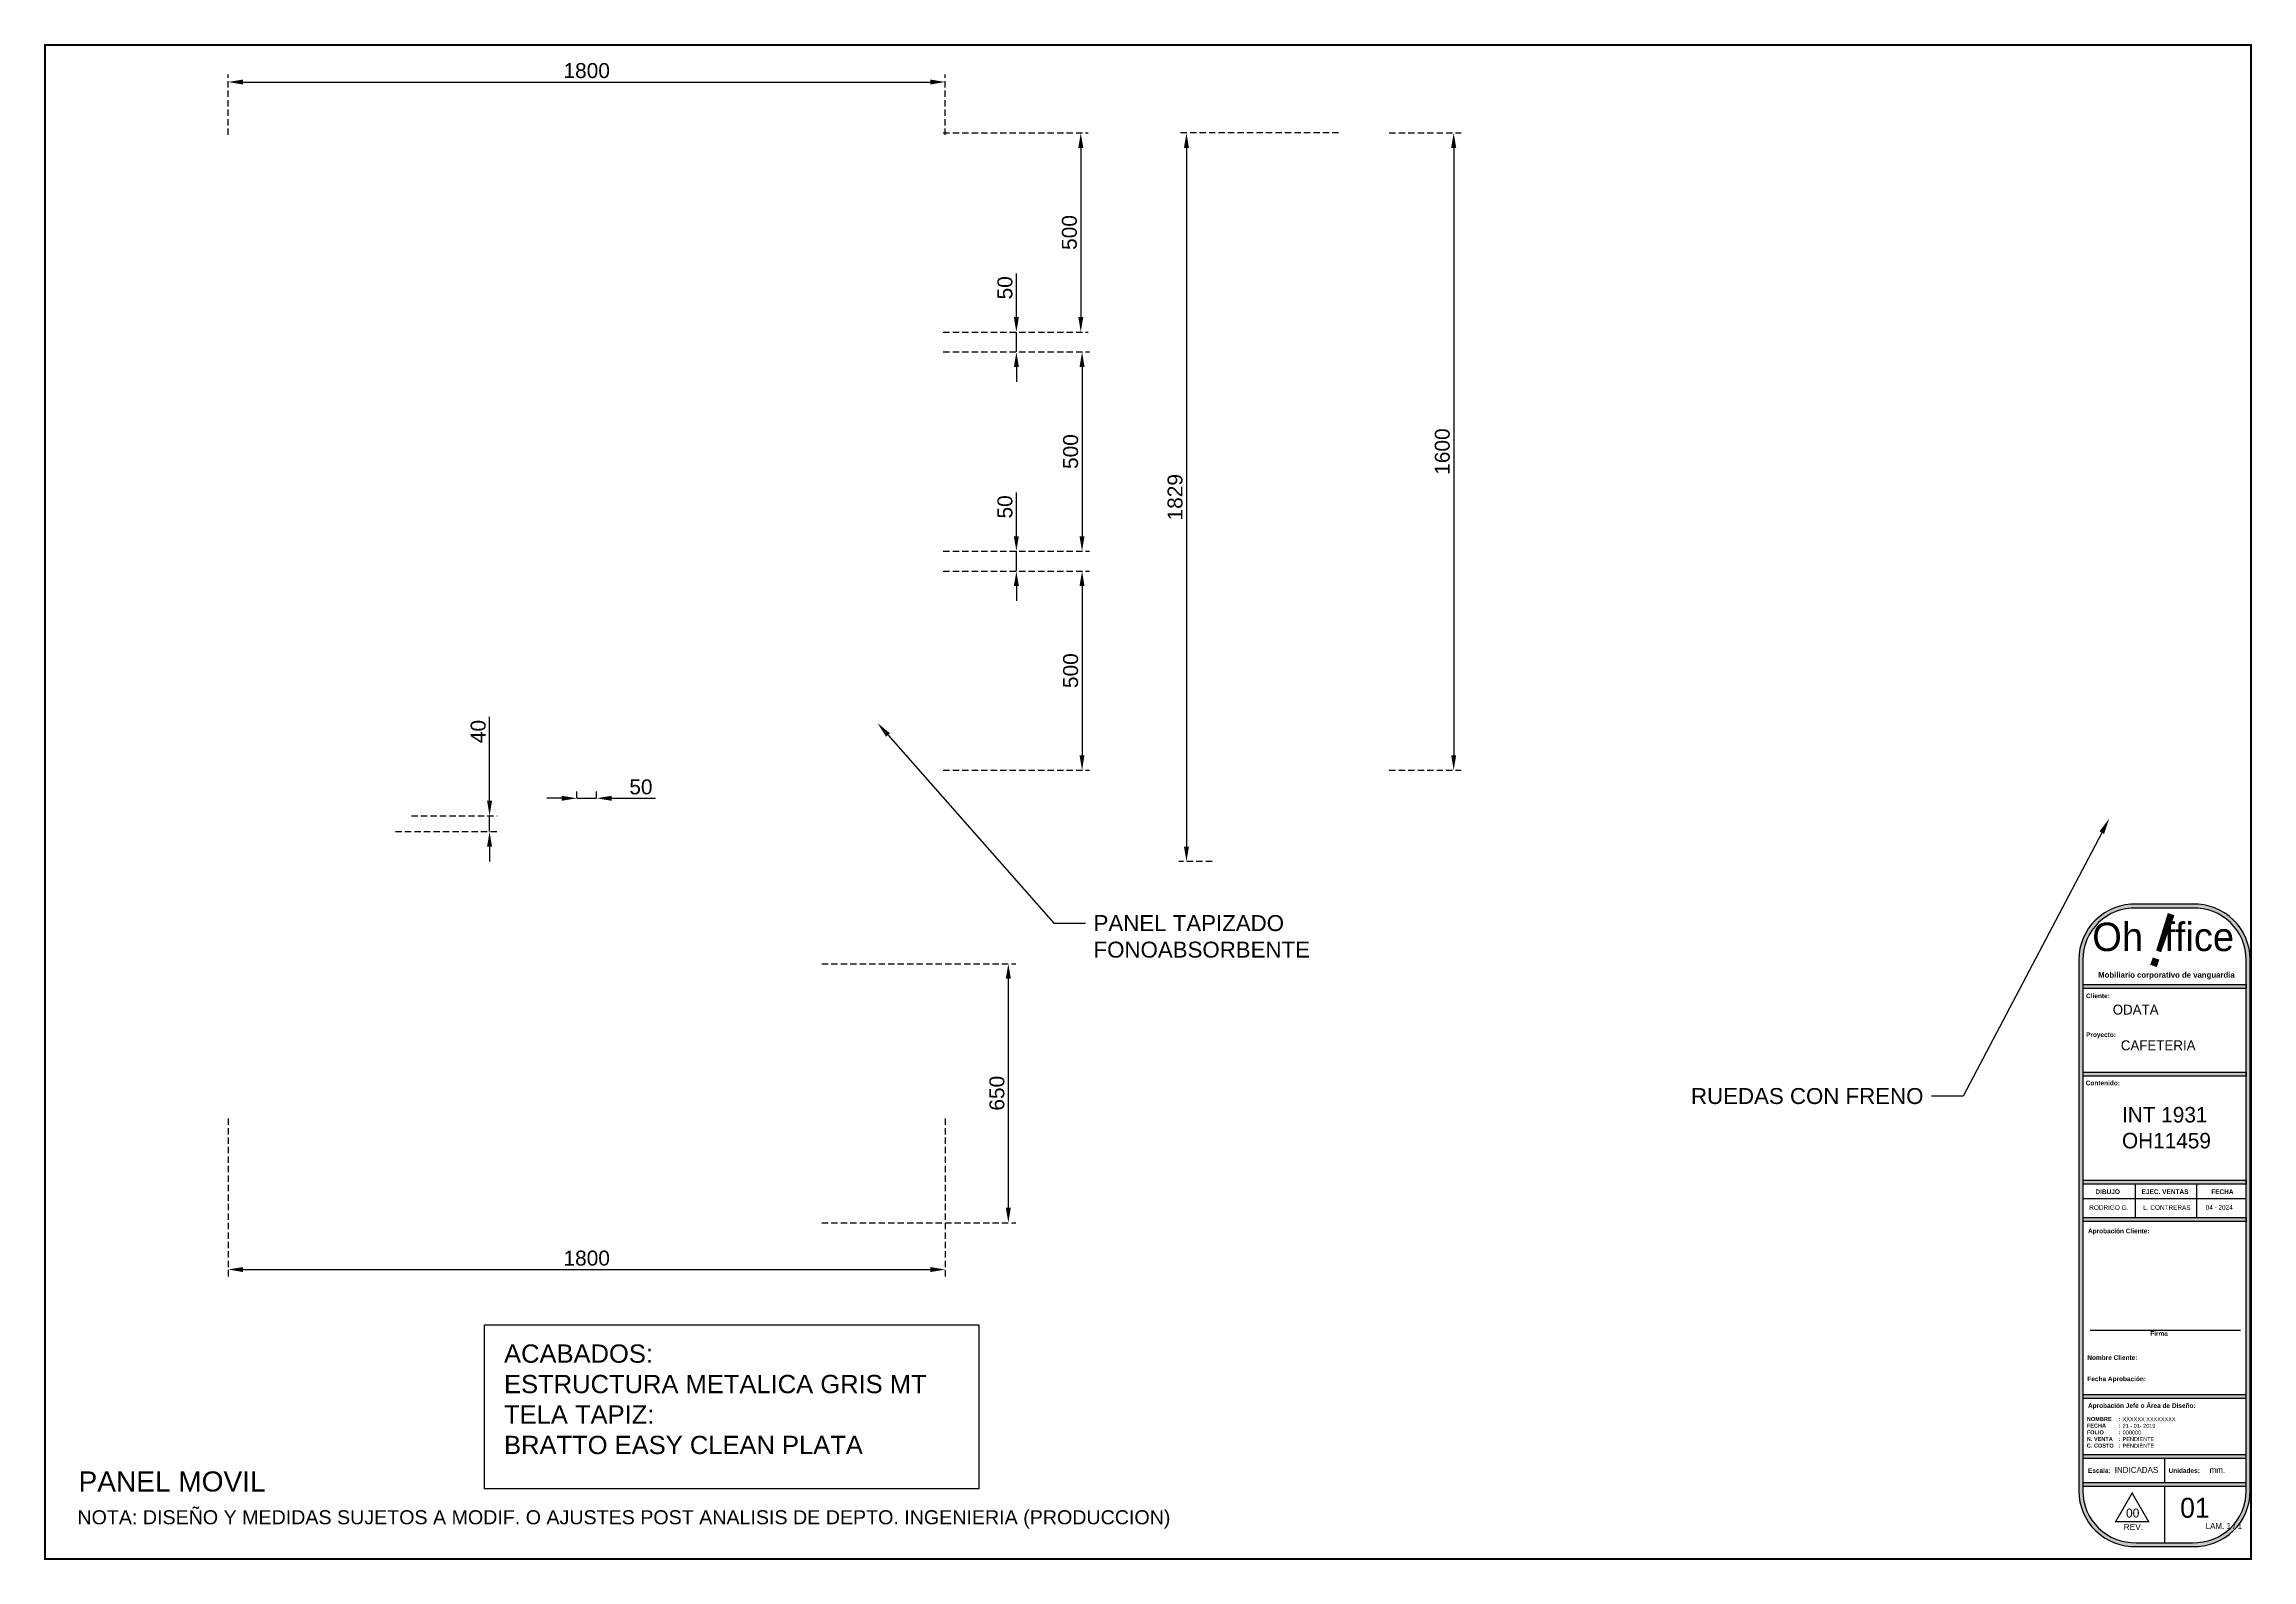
# Paper-space layout 'FT1' of a CAD drawing. Header units: millimetres. Extents: x -708 to -154, y -152 to 228.
import ezdxf
from ezdxf import colors
from ezdxf.entities.mleader import LeaderData, LeaderLine
from ezdxf.math import Vec2, Vec3

# ---------------------------------------------------------------- set-up
doc = ezdxf.new("R2010")
doc.units = ezdxf.units.MM
doc.header["$LTSCALE"] = 0.5
doc.linetypes.add('HIDDEN2', pattern=[4.7625, 3.175, -1.5875])
doc.layers.get('Defpoints').update_dxf_attribs({"color": 8})
doc.layers.add('OH!-VIÑETA', color=7, linetype='Continuous')
doc.styles.add('Inter', font='GOTHIC.TTF')
doc.styles.add('RG_TX_1', font='arial.ttf', dxfattribs={"height": 100})
doc.styles.get("Standard").update_dxf_attribs({"font": 'arial.ttf'})
doc.dimstyles.new('ISO-25', dxfattribs={"dimscale": 1.5, "dimtxt": 2.5, "dimasz": 2.5, "dimexe": 1.25, "dimexo": 3, "dimtad": 1, "dimdec": 1, "dimtxsty": 'Standard', "dimcen": 2.5, "dimclrd": 170, "dimclre": 170, "dimclrt": 170, "dimadec": 0, "dimazin": 0, "dimtfac": 1, "dimtdec": 1, "dimtmove": 0, "dimatfit": 3, "dimfxl": 1, "dimarcsym": 0})

# ---------------------------------------------------------------- blocks, each defined once
blk = doc.blocks.new('e5wvyh')
at = {"color": 142, "insert": (1032, -2554.83), "char_height": 7.15, "attachment_point": 1}
blk.add_mtext_dynamic_manual_height_columns('{\\fBaskerville Old Face|b0|i0|c0|p18;Oh  ffice}', width=53.9578, gutter_width=12.5, heights=[0], dxfattribs=at)
at = {"color": 142, "insert": (1049.39, -2551.89), "char_height": 13.728, "attachment_point": 1, "rotation": 341.3166}
blk.add_mtext_dynamic_manual_height_columns('{\\fBaskerville Old Face|b0|i0|c0|p18;!}', width=19.7442, gutter_width=12.5, heights=[0], dxfattribs=at)
at = {"color": 8, "insert": (1033.49, -2567.26), "char_height": 1.3972, "width": 100.5902, "attachment_point": 1, "style": 'Inter'}
blk.add_mtext('{\\fArial|b1|i0|c0|p34;\\C142;Mobiliario corporativo de vanguardia}', dxfattribs=at)
blk = doc.blocks.new('VIÑETA FIRMA')
at = {"layer": 'OH!-VIÑETA'}
h = blk.add_hatch(color=8, dxfattribs=at)
h.dxf.hatch_style = 1
edge = h.paths.add_edge_path(flags=16)
edge.add_line((1153.97, 41.06), (1153.97, 148.48))
edge.add_arc((1140.97, 148.48), 13, 0, 91.7833)
edge.add_line((1140.56, 161.48), (1126.37, 161.48))
edge.add_arc((1125.97, 148.48), 13, 88.2167, 180)
edge.add_line((1112.97, 148.48), (1112.97, 41.06))
edge.add_line((1112.97, 41.06), (1112.97, 15.15))
edge.add_arc((1125.97, 15.15), 13, 180, 271.7833)
edge.add_line((1126.37, 2.16), (1140.56, 2.16))
edge.add_arc((1140.97, 15.15), 13, 268.2167, 360)
edge.add_line((1153.97, 15.15), (1153.97, 41.06))
edge = h.paths.add_edge_path()
edge.add_line((1154.97, 41.06), (1154.97, 148.48))
edge.add_arc((1140.97, 148.48), 14, 0, 91.7185)
edge.add_line((1140.55, 162.48), (1126.39, 162.48))
edge.add_arc((1125.97, 148.48), 14, 88.2815, 180)
edge.add_line((1111.97, 148.48), (1111.97, 41.06))
edge.add_line((1111.97, 41.06), (1111.97, 15.15))
edge.add_arc((1125.97, 15.15), 14, 180, 271.7185)
edge.add_line((1126.39, 1.16), (1140.55, 1.16))
edge.add_arc((1140.97, 15.15), 14, 268.2815, 360)
edge.add_line((1154.97, 15.15), (1154.97, 41.06))
h = blk.add_hatch(color=8, dxfattribs=at)
h.dxf.hatch_style = 1
h.paths.add_polyline_path([(1153.97, 141.29), (1153.97, 142.29), (1112.97, 142.29), (1112.97, 141.29)])
h = blk.add_hatch(color=8, dxfattribs=at)
h.dxf.hatch_style = 1
h.paths.add_polyline_path([(1153.97, 119.29), (1153.97, 120.29), (1112.97, 120.29), (1112.97, 119.29)])
h = blk.add_hatch(color=8, dxfattribs=at)
h.dxf.hatch_style = 1
h.paths.add_polyline_path([(1153.97, 92.19), (1153.97, 93.19), (1112.97, 93.19), (1112.97, 92.19)])
h = blk.add_hatch(color=8, dxfattribs=at)
h.dxf.hatch_style = 1
h.paths.add_polyline_path([(1112.97, 83.76), (1112.97, 82.76), (1153.97, 82.76), (1153.97, 83.76)])
h = blk.add_hatch(color=8, dxfattribs=at)
h.dxf.hatch_style = 1
h.paths.add_polyline_path([(1112.97, 39.32), (1112.97, 38.32), (1153.97, 38.32), (1153.97, 39.32)])
h = blk.add_hatch(color=8, dxfattribs=at)
h.dxf.hatch_style = 1
h.paths.add_polyline_path([(1112.97, 24.32), (1112.97, 23.32), (1153.97, 23.32), (1153.97, 24.32)])
h = blk.add_hatch(color=8, dxfattribs=at)
h.dxf.hatch_style = 1
h.paths.add_polyline_path([(1112.97, 17.25), (1112.97, 16.25), (1153.97, 16.25), (1153.97, 17.25)])
at = {"layer": 'OH!-VIÑETA', "color": 8}
for p, q in [((1126.18, 83.76), (1126.18, 92.19)), ((1141.6, 83.76), (1141.6, 92.19)), ((1112.97, 88.55), (1153.97, 88.55)), ((1114.79, 55.47), (1152.54, 55.47)), ((1112.97, 39.32), (1153.97, 39.32)), ((1112.97, 24.32), (1153.97, 24.32)), ((1133.47, 23.32), (1133.47, 17.25)), ((1133.47, 16.25), (1133.47, 2.16))]:
    blk.add_line(p, q, dxfattribs=at)
for points in [[(1154.97, 41.07), (1154.97, 148.49, 0.423026), (1140.55, 162.48), (1126.39, 162.48, 0.423026), (1111.97, 148.49), (1111.97, 41.07), (1111.97, 15.16, 0.423026), (1126.39, 1.16), (1140.55, 1.16, 0.423026), (1154.97, 15.16)], [(1153.97, 41.07), (1153.97, 148.49, 0.42336), (1140.56, 161.48), (1126.37, 161.48, 0.42336), (1112.97, 148.49), (1112.97, 41.07), (1112.97, 15.16, 0.42336), (1126.37, 2.16), (1140.56, 2.16, 0.42336), (1153.97, 15.16)]]:
    blk.add_lwpolyline(points, format="xyb", close=True, dxfattribs=at)
for points in [[(1112.97, 142.29), (1153.97, 142.29), (1153.97, 141.29), (1112.97, 141.29)], [(1112.97, 120.29), (1153.97, 120.29), (1153.97, 119.29), (1112.97, 119.29)], [(1112.97, 93.19), (1153.97, 93.19), (1153.97, 92.19), (1112.97, 92.19)], [(1112.97, 83.76), (1153.97, 83.76), (1153.97, 82.76), (1112.97, 82.76)], [(1112.97, 39.32), (1153.97, 39.32)], [(1153.97, 38.32), (1112.97, 38.32)], [(1112.97, 24.32), (1153.97, 24.32)], [(1153.97, 23.32), (1112.97, 23.32)], [(1112.97, 17.25), (1153.97, 17.25)], [(1153.97, 16.25), (1112.97, 16.25)]]:
    blk.add_lwpolyline(points, dxfattribs=at)
at = {"layer": 'OH!-VIÑETA', "color": 8, "const_width": 0.327}
blk.add_lwpolyline([(1125.34, 14.61), (1129.49, 7.42), (1121.19, 7.42)], close=True, dxfattribs=at)
at = {"layer": 'OH!-VIÑETA', "color": 3}
blk.add_blockref('e5wvyh', (83.33, 2712.65), dxfattribs=at)
at = {"layer": 'OH!-VIÑETA', "color": 8, "width": 83.8251, "attachment_point": 1, "style": 'Inter'}
for s, insert, char_height in [('{\\fArial|b1|i0|c0|p34;Cliente:}', (1113.78, 140.02), 1.1643), ('{\\fArial|b1|i0|c0|p34;Proyecto:}', (1113.78, 130.26), 1.1643), ('{\\fArial|b1|i0|c0|p34;Contenido:}', (1113.7, 118.15), 1.1643), ('{\\fArial|b1|i0|c0|p34;DIBUJO}', (1116.13, 90.84), 1.1643), ('{\\fArial|b1|i0|c0|p34;EJEC. VENTAS}', (1127.73, 90.84), 1.1643), ('{\\fArial|b1|i0|c0|p34;FECHA}', (1145.19, 90.84), 1.1643), ('{\\fArial|b1|i0|c0|p34;Aprobación Cliente:}', (1114.26, 80.98), 1.1643), ('{\\fArial|b1|i0|c0|p34;Firma}', (1129.88, 55.26), 1.1643), ('{\\fArial|b1|i0|c0|p34;Nombre Cliente:}', (1114.1, 49.21), 1.1643), ('{\\fArial|b1|i0|c0|p34;Fecha Aprobación:}', (1114.1, 43.87), 1.1643), ('{\\fArial|b1|i0|c0|p34;NOMBRE^I:\\PFECHA^I:\\PFOLIO^I:\\PN. VENTA^I:\\PC. COSTO^I:}', (1113.97, 33.7), 1), ('{\\fArial|b1|i0|c0|p34;Aprobación Jefe o Área de Diseño:}', (1114.26, 37.15), 1.1643), ('{\\fArial|b1|i0|c0|p34;Escala:}', (1114.27, 20.84), 1.1643), ('{\\fArial|b1|i0|c0|p34;Unidades:}', (1134.48, 20.84), 1.1643)]:
    blk.add_mtext(s, dxfattribs=dict(at, insert=insert, char_height=char_height))
at = {"layer": 'OH!-VIÑETA', "color": 8, "insert": (1128.09, 6.87), "char_height": 1.5, "width": 4.0766, "attachment_point": 3}
blk.add_mtext('{\\fArial|b0|i0|c0|p34;REV.}', dxfattribs=at)
blk = doc.blocks.new('*D19')
at = {"color": 170, "lineweight": -2, "transparency": 16777216}
for p, q in [((-464.21, 104.49), (-464.21, 115.47)), ((-464.21, 95.74), (-464.21, 100.74)), ((-464.21, 91.99), (-464.21, 88.24))]:
    blk.add_line(p, q, dxfattribs=at)
at = {"color": 170, "linetype": 'HIDDEN2', "lineweight": -2, "transparency": 16777216}
for p, q in [((-482.56, 100.74), (-462.33, 100.74)), ((-482.56, 95.74), (-462.33, 95.74))]:
    blk.add_line(p, q, dxfattribs=at)
at = {"color": 170, "transparency": 16777216}
for points in [[(-464.83, 104.49), (-463.58, 104.49), (-464.21, 100.74)], [(-464.83, 91.99), (-463.58, 91.99), (-464.21, 95.74)]]:
    blk.add_solid(points, dxfattribs=at)
at = {"layer": 'Defpoints', "color": 0, "transparency": 16777216}
for p in [(-487.06, 100.74), (-464.21, 100.74), (-487.06, 95.74)]:
    blk.add_point(p, dxfattribs=at)
at = {"color": 170, "transparency": 16777216, "insert": (-467.06, 111.85), "char_height": 3.75, "attachment_point": 5, "rotation": 90}
blk.add_mtext('50', dxfattribs=at)
blk = doc.blocks.new('*D20')
at = {"color": 170, "linetype": 'HIDDEN2', "lineweight": -2, "transparency": 16777216}
for p, q in [((-482.56, 150.74), (-445.85, 150.74)), ((-482.56, 100.74), (-445.85, 100.74))]:
    blk.add_line(p, q, dxfattribs=at)
at = {"color": 170, "lineweight": -2, "transparency": 16777216}
blk.add_line((-447.72, 146.99), (-447.72, 104.49), dxfattribs=at)
at = {"color": 170, "transparency": 16777216}
for points in [[(-448.35, 146.99), (-447.1, 146.99), (-447.72, 150.74)], [(-448.35, 104.49), (-447.1, 104.49), (-447.72, 100.74)]]:
    blk.add_solid(points, dxfattribs=at)
at = {"layer": 'Defpoints', "color": 0, "transparency": 16777216}
for p in [(-487.06, 150.74), (-487.06, 100.74), (-447.72, 100.74)]:
    blk.add_point(p, dxfattribs=at)
at = {"color": 170, "transparency": 16777216, "insert": (-450.58, 125.74), "char_height": 3.75, "attachment_point": 5, "rotation": 90}
blk.add_mtext('500', dxfattribs=at)
blk = doc.blocks.new('*D21')
at = {"color": 170, "linetype": 'HIDDEN2', "lineweight": -2, "transparency": 16777216}
for p, q in [((-482.56, 95.74), (-445.85, 95.74)), ((-482.56, 45.74), (-445.85, 45.74))]:
    blk.add_line(p, q, dxfattribs=at)
at = {"color": 170, "lineweight": -2, "transparency": 16777216}
blk.add_line((-447.72, 91.99), (-447.72, 49.49), dxfattribs=at)
at = {"color": 170, "transparency": 16777216}
for points in [[(-448.35, 91.99), (-447.1, 91.99), (-447.72, 95.74)], [(-448.35, 49.49), (-447.1, 49.49), (-447.72, 45.74)]]:
    blk.add_solid(points, dxfattribs=at)
at = {"layer": 'Defpoints', "color": 0, "transparency": 16777216}
for p in [(-487.06, 95.74), (-487.06, 45.74), (-447.72, 45.74)]:
    blk.add_point(p, dxfattribs=at)
at = {"color": 170, "transparency": 16777216, "insert": (-450.58, 70.74), "char_height": 3.75, "attachment_point": 5, "rotation": 90}
blk.add_mtext('500', dxfattribs=at)
blk = doc.blocks.new('*D22')
at = {"color": 170, "linetype": 'HIDDEN2', "lineweight": -2, "transparency": 16777216}
for p, q in [((-482.56, 205.74), (-446.16, 205.74)), ((-482.56, 155.74), (-446.16, 155.74))]:
    blk.add_line(p, q, dxfattribs=at)
at = {"color": 170, "lineweight": -2, "transparency": 16777216}
blk.add_line((-448.04, 201.99), (-448.04, 159.49), dxfattribs=at)
at = {"color": 170, "transparency": 16777216}
for points in [[(-448.66, 201.99), (-447.41, 201.99), (-448.04, 205.74)], [(-448.66, 159.49), (-447.41, 159.49), (-448.04, 155.74)]]:
    blk.add_solid(points, dxfattribs=at)
at = {"layer": 'Defpoints', "color": 0, "transparency": 16777216}
for p in [(-487.06, 205.74), (-487.06, 155.74), (-448.04, 155.74)]:
    blk.add_point(p, dxfattribs=at)
at = {"color": 170, "transparency": 16777216, "insert": (-450.89, 180.74), "char_height": 3.75, "attachment_point": 5, "rotation": 90}
blk.add_mtext('500', dxfattribs=at)
blk = doc.blocks.new('*D23')
at = {"color": 170, "lineweight": -2, "transparency": 16777216}
for p, q in [((-464.21, 159.49), (-464.21, 170.47)), ((-464.21, 150.74), (-464.21, 155.74)), ((-464.21, 146.99), (-464.21, 143.24))]:
    blk.add_line(p, q, dxfattribs=at)
at = {"color": 170, "linetype": 'HIDDEN2', "lineweight": -2, "transparency": 16777216}
for p, q in [((-482.56, 155.74), (-462.33, 155.74)), ((-482.56, 150.74), (-462.33, 150.74))]:
    blk.add_line(p, q, dxfattribs=at)
at = {"color": 170, "transparency": 16777216}
for points in [[(-464.83, 159.49), (-463.58, 159.49), (-464.21, 155.74)], [(-464.83, 146.99), (-463.58, 146.99), (-464.21, 150.74)]]:
    blk.add_solid(points, dxfattribs=at)
at = {"layer": 'Defpoints', "color": 0, "transparency": 16777216}
for p in [(-487.06, 155.74), (-464.21, 155.74), (-487.06, 150.74)]:
    blk.add_point(p, dxfattribs=at)
at = {"color": 170, "transparency": 16777216, "insert": (-467.06, 166.85), "char_height": 3.75, "attachment_point": 5, "rotation": 90}
blk.add_mtext('50', dxfattribs=at)
blk = doc.blocks.new('*D24')
at = {"color": 170, "linetype": 'HIDDEN2', "lineweight": -2, "transparency": 16777216}
for p, q in [((-513.06, -2.84), (-464.35, -2.84)), ((-513.06, -67.84), (-464.35, -67.84))]:
    blk.add_line(p, q, dxfattribs=at)
at = {"color": 170, "lineweight": -2, "transparency": 16777216}
blk.add_line((-466.23, -6.59), (-466.23, -64.09), dxfattribs=at)
at = {"color": 170, "transparency": 16777216}
for points in [[(-466.85, -6.59), (-465.6, -6.59), (-466.23, -2.84)], [(-466.85, -64.09), (-465.6, -64.09), (-466.23, -67.84)]]:
    blk.add_solid(points, dxfattribs=at)
at = {"layer": 'Defpoints', "color": 0, "transparency": 16777216}
for p in [(-517.56, -2.84), (-517.56, -67.84), (-466.23, -67.84)]:
    blk.add_point(p, dxfattribs=at)
at = {"color": 170, "transparency": 16777216, "insert": (-469.08, -35.34), "char_height": 3.75, "attachment_point": 5, "rotation": 90}
blk.add_mtext('650', dxfattribs=at)
blk = doc.blocks.new('*D25')
at = {"color": 170, "linetype": 'HIDDEN2', "lineweight": -2, "transparency": 16777216}
for p, q in [((-662.06, -41.69), (-662.06, -81.48)), ((-482.06, -41.69), (-482.06, -81.48))]:
    blk.add_line(p, q, dxfattribs=at)
at = {"color": 170, "lineweight": -2, "transparency": 16777216}
blk.add_line((-658.31, -79.6), (-485.81, -79.6), dxfattribs=at)
at = {"color": 170, "transparency": 16777216}
for points in [[(-658.31, -78.98), (-658.31, -80.23), (-662.06, -79.6)], [(-485.81, -78.98), (-485.81, -80.23), (-482.06, -79.6)]]:
    blk.add_solid(points, dxfattribs=at)
at = {"layer": 'Defpoints', "color": 0, "transparency": 16777216}
for p in [(-662.06, -37.19), (-482.06, -37.19), (-482.06, -79.6)]:
    blk.add_point(p, dxfattribs=at)
at = {"color": 170, "transparency": 16777216, "insert": (-572.06, -76.75), "char_height": 3.75, "attachment_point": 5}
blk.add_mtext('1800', dxfattribs=at)
blk = doc.blocks.new('*D26')
at = {"color": 170, "linetype": 'HIDDEN2', "lineweight": -2, "transparency": 16777216}
for p, q in [((-574.56, 38.83), (-574.56, 40.58)), ((-569.56, 38.83), (-569.56, 40.58))]:
    blk.add_line(p, q, dxfattribs=at)
at = {"color": 170, "lineweight": -2, "transparency": 16777216}
for p, q in [((-578.31, 38.7), (-582.06, 38.7)), ((-574.56, 38.7), (-569.56, 38.7)), ((-565.81, 38.7), (-554.83, 38.7))]:
    blk.add_line(p, q, dxfattribs=at)
at = {"color": 170, "transparency": 16777216}
for points in [[(-578.31, 39.33), (-578.31, 38.08), (-574.56, 38.7)], [(-565.81, 39.33), (-565.81, 38.08), (-569.56, 38.7)]]:
    blk.add_solid(points, dxfattribs=at)
at = {"layer": 'Defpoints', "color": 0, "transparency": 16777216}
for p in [(-574.56, 34.33), (-569.56, 38.7), (-569.56, 34.33)]:
    blk.add_point(p, dxfattribs=at)
at = {"color": 170, "transparency": 16777216, "insert": (-558.45, 41.55), "char_height": 3.75, "attachment_point": 5}
blk.add_mtext('50', dxfattribs=at)
blk = doc.blocks.new('*D28')
at = {"color": 170, "lineweight": -2, "transparency": 16777216}
for p, q in [((-596.44, 38.08), (-596.44, 59.15)), ((-596.44, 30.33), (-596.44, 34.33)), ((-596.44, 26.58), (-596.44, 22.83))]:
    blk.add_line(p, q, dxfattribs=at)
at = {"color": 170, "linetype": 'HIDDEN2', "lineweight": -2, "transparency": 16777216}
for p, q in [((-616.06, 34.33), (-594.57, 34.33)), ((-620.06, 30.33), (-594.57, 30.33))]:
    blk.add_line(p, q, dxfattribs=at)
at = {"color": 170, "transparency": 16777216}
for points in [[(-597.07, 38.08), (-595.82, 38.08), (-596.44, 34.33)], [(-597.07, 26.58), (-595.82, 26.58), (-596.44, 30.33)]]:
    blk.add_solid(points, dxfattribs=at)
at = {"layer": 'Defpoints', "color": 0, "transparency": 16777216}
for p in [(-620.56, 34.33), (-624.56, 30.33), (-596.44, 30.33)]:
    blk.add_point(p, dxfattribs=at)
at = {"color": 170, "transparency": 16777216, "insert": (-599.29, 55.46), "char_height": 3.75, "attachment_point": 5, "rotation": 90}
blk.add_mtext('40', dxfattribs=at)
blk = doc.blocks.new('*D29')
at = {"color": 170, "linetype": 'HIDDEN2', "lineweight": -2, "transparency": 16777216}
for p, q in [((-662.06, 205.24), (-662.06, 220.39)), ((-482.06, 205.24), (-482.06, 220.39))]:
    blk.add_line(p, q, dxfattribs=at)
at = {"color": 170, "lineweight": -2, "transparency": 16777216}
blk.add_line((-658.31, 218.51), (-485.81, 218.51), dxfattribs=at)
at = {"color": 170, "transparency": 16777216}
for points in [[(-658.31, 219.14), (-658.31, 217.89), (-662.06, 218.51)], [(-485.81, 219.14), (-485.81, 217.89), (-482.06, 218.51)]]:
    blk.add_solid(points, dxfattribs=at)
at = {"layer": 'Defpoints', "color": 0, "transparency": 16777216}
for p in [(-482.06, 218.51), (-662.06, 200.74), (-482.06, 200.74)]:
    blk.add_point(p, dxfattribs=at)
at = {"color": 170, "transparency": 16777216, "insert": (-572.06, 221.36), "char_height": 3.75, "attachment_point": 5}
blk.add_mtext('1800', dxfattribs=at)
blk = doc.blocks.new('*D30')
at = {"color": 170, "linetype": 'HIDDEN2', "lineweight": -2, "transparency": 16777216}
for p, q in [((-383.31, 205.74), (-423.39, 205.74)), ((-415.07, 22.83), (-423.39, 22.83))]:
    blk.add_line(p, q, dxfattribs=at)
at = {"color": 170, "lineweight": -2, "transparency": 16777216}
blk.add_line((-421.51, 201.99), (-421.51, 26.58), dxfattribs=at)
at = {"color": 170, "transparency": 16777216}
for points in [[(-422.14, 201.99), (-420.89, 201.99), (-421.51, 205.74)], [(-422.14, 26.58), (-420.89, 26.58), (-421.51, 22.83)]]:
    blk.add_solid(points, dxfattribs=at)
at = {"layer": 'Defpoints', "color": 0, "transparency": 16777216}
for p in [(-378.81, 205.74), (-421.51, 22.83), (-410.57, 22.83)]:
    blk.add_point(p, dxfattribs=at)
at = {"color": 170, "transparency": 16777216, "insert": (-424.36, 114.28), "char_height": 3.75, "attachment_point": 5, "rotation": 90}
blk.add_mtext('1829', dxfattribs=at)
blk = doc.blocks.new('*D31')
at = {"color": 170, "linetype": 'HIDDEN2', "lineweight": -2, "transparency": 16777216}
for p, q in [((-370.61, 205.74), (-352.56, 205.74)), ((-370.61, 45.74), (-352.56, 45.74))]:
    blk.add_line(p, q, dxfattribs=at)
at = {"color": 170, "lineweight": -2, "transparency": 16777216}
blk.add_line((-354.43, 201.99), (-354.43, 49.49), dxfattribs=at)
at = {"color": 170, "transparency": 16777216}
for points in [[(-355.06, 201.99), (-353.81, 201.99), (-354.43, 205.74)], [(-355.06, 49.49), (-353.81, 49.49), (-354.43, 45.74)]]:
    blk.add_solid(points, dxfattribs=at)
at = {"layer": 'Defpoints', "color": 0, "transparency": 16777216}
for p in [(-375.11, 205.74), (-375.11, 45.74), (-354.43, 45.74)]:
    blk.add_point(p, dxfattribs=at)
at = {"color": 170, "transparency": 16777216, "insert": (-357.28, 125.74), "char_height": 3.75, "attachment_point": 5, "rotation": 90}
blk.add_mtext('1600', dxfattribs=at)

psp = doc.layouts.new('FT1')

# ---------------------------------------------------------------- linework, layer by layer
psp.add_lwpolyline([(-597.678, -93.493), (-473.615, -93.493), (-473.615, -134.651), (-597.678, -134.651)], close=True)
at = {"layer": 'OH!-VIÑETA', "color": 8, "const_width": 0.5}
psp.add_lwpolyline([(-707.999, -152.23), (-154.332, -152.23), (-154.332, 227.77), (-707.999, 227.77)], close=True, dxfattribs=at)

# ---------------------------------------------------------------- block references
at = {"layer": 'OH!-VIÑETA'}
psp.add_blockref('VIÑETA FIRMA', (-1309.474, -150.326), dxfattribs=at)

# ---------------------------------------------------------------- texts
at = {"attachment_point": 1, "style": 'RG_TX_1'}
for s, width, gutter_width, insert, char_height in [('{\\C170;ACABADOS: \\PESTRUCTURA METALICA GRIS MT\\PTELA TAPIZ:\\PBRATTO EASY CLEAN PLATA}', 435.08699, 455, (-592.808, -98.405), 4.5864), ('{\\C170;PANEL MOVIL}', 329.83748, 500, (-699.61, -130.283), 5.04), ('{\\C170;NOTA: DISEÑO Y MEDIDAS SUJETOS A MODIF. O AJUSTES POST ANALISIS DE DEPTO. INGENIERIA (PRODUCCION)}', 334.6823, 350, (-699.901, -140.022), 3.528)]:
    psp.add_mtext_dynamic_manual_height_columns(s, width=width, gutter_width=gutter_width, heights=[0], dxfattribs=dict(at, insert=insert, char_height=char_height))
at = {"layer": 'OH!-VIÑETA', "style": 'Inter'}
for s, width, insert, char_height, attachment_point in [('{\\C8;ODATA}', 33.50156, (-189.008, -13.099), 2.5, 1), ('{\\C8;CAFETERIA}', 32.46759, (-186.974, -22.072), 2.5, 1), ('{\\C8;RODRIGO G.}', 12.43726, (-189.975, -64.058), 1.1643, 5), ('{\\C8;L. CONTRERAS}', 15.02606, (-175.408, -64.058), 1.1643, 5), ('{\\C8;04 - 2024}', 13.53668, (-162.275, -63.989), 1.1643, 5)]:
    psp.add_mtext_dynamic_manual_height_columns(s, width=width, gutter_width=12.5, heights=[0], dxfattribs=dict(at, insert=insert, char_height=char_height, attachment_point=attachment_point))
at = {"layer": 'OH!-VIÑETA', "color": 8, "style": 'Inter'}
for s, insert, char_height, width, attachment_point in [('INT 1931\\POH11459', (-186.674, -38.784), 3.9, 217.94537, 1), ('XXXXXX XXXXXXXX\\P21 - 01- 2019\\P000000\\PPENDIENTE\\PPENDIENTE', (-186.503, -116.671), 1, 83.82514, 1), ('INDICADAS', (-188.496, -129.154), 1.5, 12.18799, 1), ('mm.', (-164.687, -129.154), 1.5, 10.03346, 1), ('01', (-164.65, -136.904), 5, 5.80886, 3), ('00', (-183.995, -140.749), 2.25, 3.18152, 5), ('LAM. 1 / 1', (-156.539, -143.224), 1.5, 21.6901, 3)]:
    psp.add_mtext(s, dxfattribs=dict(at, insert=insert, char_height=char_height, width=width, attachment_point=attachment_point))

# ---------------------------------------------------------------- dimensions: what is measured, and where the dimension line sits
for base, p1, p2, picture, middle in [((-482.062, 218.511), (-662.062, 200.735), (-482.062, 200.735), '*D29', (-572.062, 221.363)), ((-569.562, 38.7), (-574.562, 34.333), (-569.562, 34.333), '*D26', (-558.445, 41.552)), ((-482.062, -79.603), (-662.062, -37.191), (-482.062, -37.191), '*D25', (-572.062, -76.751))]:
    dim = psp.add_linear_dim(base=base, p1=p1, p2=p2, dimstyle='ISO-25', override={"dimlfac": -10})
    dim.commit()
    dim.dimension.update_dxf_attribs({"geometry": picture, "text_midpoint": middle})
for base, p1, p2, picture, middle in [((-448.037, 155.735), (-487.062, 205.735), (-487.062, 155.735), '*D22', (-450.89, 180.735)), ((-421.511, 22.833), (-378.809, 205.735), (-410.568, 22.833), '*D30', (-424.364, 114.284)), ((-354.432, 45.735), (-375.109, 205.735), (-375.109, 45.735), '*D31', (-357.284, 125.735)), ((-464.206, 155.735), (-487.062, 150.735), (-487.062, 155.735), '*D23', (-467.058, 166.852)), ((-447.725, 100.735), (-487.062, 150.735), (-487.062, 100.735), '*D20', (-450.577, 125.735)), ((-464.206, 100.735), (-487.062, 95.735), (-487.062, 100.735), '*D19', (-467.058, 111.852)), ((-447.725, 45.735), (-487.062, 95.735), (-487.062, 45.735), '*D21', (-450.577, 70.735)), ((-466.229, -67.841), (-517.562, -2.841), (-517.562, -67.841), '*D24', (-469.081, -35.341))]:
    dim = psp.add_linear_dim(base=base, p1=p1, p2=p2, angle=90, dimstyle='ISO-25', override={"dimlfac": -10})
    dim.commit()
    dim.dimension.update_dxf_attribs({"geometry": picture, "text_midpoint": middle})
dim = psp.add_linear_dim(base=(-596.443, 30.333), p1=(-620.562, 34.333), p2=(-624.562, 30.333), angle=90, dimstyle='ISO-25', override={"dimlfac": -10})
dim.commit()
dim.dimension.update_dxf_attribs({"geometry": '*D28', "text_midpoint": (-596.443, 55.461), "dimtype": 160})

# ---------------------------------------------------------------- leaders
at = {"color": 170}
ml = psp.add_multileader_mtext('Standard', dxfattribs=at)
ml.set_content('PANEL TAPIZADO\\PFONOABSORBENTE', color=170)
ml.set_leader_properties()
ml.build(insert=Vec2(0, 0))
ml.multileader.update_dxf_attribs({"has_text_frame": 1})
ctx = ml.context
ctx.base_point, ctx.plane_origin = Vec3(-446.833, 7.344), Vec3(-499.064, 57.59)
notes = []
notes.append((ctx, [(0, (1, 1, 0), (-454.833, 7.344), (1, 0), 8, [(0, [(-499.064, 57.59)], 0, [])])]))
ctx.mtext.insert, ctx.mtext.flow_direction = Vec3(-444.833, 9.378), 5
ml = psp.add_multileader_mtext('Standard', dxfattribs=at)
ml.set_content('RUEDAS CON FRENO', color=170)
ml.set_leader_properties()
ml.build(insert=Vec2(0, 0))
ml.multileader.update_dxf_attribs({"has_text_frame": 1})
ctx = ml.context
ctx.base_point, ctx.plane_origin = Vec3(-296.182, -36.077), Vec3(-260.051, -12.232)
ctx.text_align_type = 2
notes.append((ctx, [(1, (1, 1, 0), (-226.504, -36.077), (-1, 0), 8, [(0, [(-189.898, 33.61)], 0, [])])]))
ctx.mtext.insert, ctx.mtext.alignment, ctx.mtext.flow_direction = Vec3(-236.504, -34.043), 3, 5
for ctx, leaders in notes:
    for number, flags, end, landing, length, lines in leaders:
        leader = LeaderData()
        leader.index, (leader.has_last_leader_line, leader.has_dogleg_vector, leader.attachment_direction) = number, flags
        leader.last_leader_point, leader.dogleg_vector, leader.dogleg_length = Vec3(end), Vec3(landing), length
        for number, points, colour, breaks in lines:
            line = LeaderLine()
            line.index, line.vertices, line.color, line.breaks = number, Vec3.list(points), colors.encode_raw_color(colour), breaks
            leader.lines.append(line)
        ctx.leaders.append(leader)

doc.saveas('drawing.dxf')
